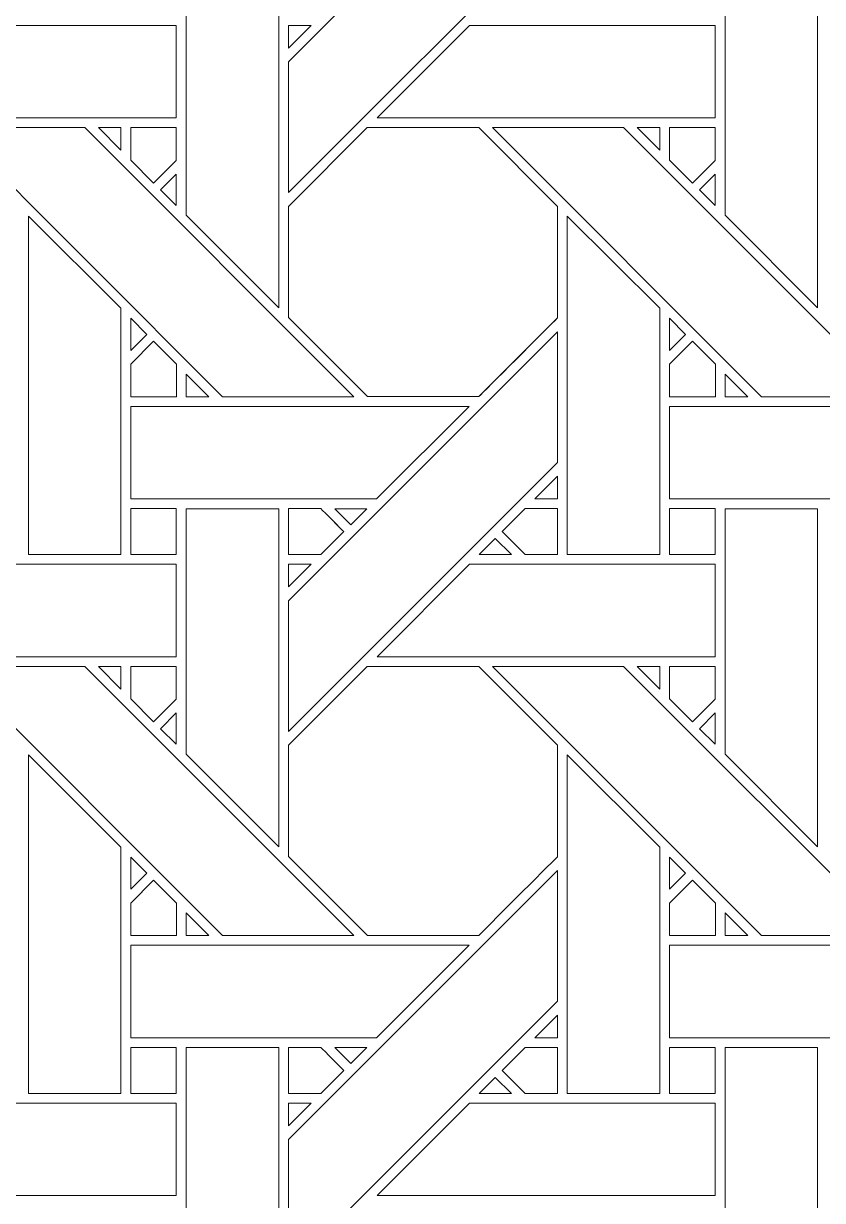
# Model space of a CAD drawing. Header units: inches. Extents: x 2.4 to 22.4, y -0.9 to 19.1.
# Drawn here: x 13.103 to 14.509, y 12.661 to 14.733 of the extents above; entities that cross this region are included whole.
import ezdxf

# ---------------------------------------------------------------- set-up
doc = ezdxf.new("R2010")
doc.units = ezdxf.units.IN
doc.header["$MEASUREMENT"] = 0
doc.layers.add('Design', color=7, linetype='Continuous', lineweight=0)

msp = doc.modelspace()

# ---------------------------------------------------------------- linework, layer by layer
at = {"layer": 'Design'}
for points, knots in [([(12.3829, 19.0948), (6.86, 19.0948), (2.3829, 14.6176), (2.3829, 9.0948), (2.3829, 3.5719), (6.86, -0.9052), (12.3829, -0.9052), (17.9057, -0.9052), (22.3829, 3.5719), (22.3829, 9.0948), (22.3829, 14.6176), (17.9057, 19.0948), (12.3829, 19.0948)], [0, 0, 0, 0, 1, 1, 1, 2, 2, 2, 3, 3, 3, 4, 4, 4, 4]), ([(12.3829, 17.972), (7.4801, 17.972), (3.5056, 13.9975), (3.5056, 9.0948), (3.5056, 4.192), (7.4801, 0.2175), (12.3829, 0.2175), (17.2856, 0.2175), (21.2601, 4.192), (21.2601, 9.0948), (21.2601, 13.9975), (17.2856, 17.972), (12.3829, 17.972)], [0, 0, 0, 0, 1, 1, 1, 2, 2, 2, 3, 3, 3, 4, 4, 4, 4]), ([(14.0428, 14.909), (14.0428, 14.909), (13.5691, 14.4354), (13.5691, 14.4354), (13.5691, 14.4354), (13.5691, 14.6654), (13.5691, 14.6654), (13.5691, 14.6654), (14.0428, 15.139), (14.0428, 15.139), (14.0428, 15.139), (14.0428, 14.909), (14.0428, 14.909)], [0, 0, 0, 0, 1, 1, 1, 2, 2, 2, 3, 3, 3, 4, 4, 4, 4]), ([(13.552, 14.2324), (13.552, 14.2324), (13.3891, 14.3954), (13.3891, 14.3954), (13.3891, 14.3954), (13.3891, 14.8276), (13.3891, 14.8276), (13.3891, 14.8276), (13.552, 14.8276), (13.552, 14.8276), (13.552, 14.8276), (13.552, 14.2324), (13.552, 14.2324)], [0, 0, 0, 0, 1, 1, 1, 2, 2, 2, 3, 3, 3, 4, 4, 4, 4]), ([(14.5007, 14.2324), (14.5007, 14.2324), (14.3378, 14.3954), (14.3378, 14.3954), (14.3378, 14.3954), (14.3378, 14.8276), (14.3378, 14.8276), (14.3378, 14.8276), (14.5007, 14.8276), (14.5007, 14.8276), (14.5007, 14.8276), (14.5007, 14.2324), (14.5007, 14.2324)], [0, 0, 0, 0, 1, 1, 1, 2, 2, 2, 3, 3, 3, 4, 4, 4, 4]), ([(13.3715, 14.7296), (13.3715, 14.7296), (13.3715, 14.5668), (13.3715, 14.5668), (13.3715, 14.5668), (12.7762, 14.5668), (12.7762, 14.5668), (12.7762, 14.5668), (12.9391, 14.7296), (12.9391, 14.7296), (12.9391, 14.7296), (13.3715, 14.7296), (13.3715, 14.7296)], [0, 0, 0, 0, 1, 1, 1, 2, 2, 2, 3, 3, 3, 4, 4, 4, 4]), ([(13.609, 14.7296), (13.609, 14.7296), (13.5691, 14.6898), (13.5691, 14.6898), (13.5691, 14.6898), (13.5691, 14.7296), (13.5691, 14.7296), (13.5691, 14.7296), (13.609, 14.7296), (13.609, 14.7296)], [0, 0, 0, 0, 1, 1, 1, 2, 2, 2, 3, 3, 3, 3]), ([(14.3203, 14.7296), (14.3203, 14.7296), (14.3203, 14.5668), (14.3203, 14.5668), (14.3203, 14.5668), (13.725, 14.5668), (13.725, 14.5668), (13.725, 14.5668), (13.8878, 14.7296), (13.8878, 14.7296), (13.8878, 14.7296), (14.3203, 14.7296), (14.3203, 14.7296)], [0, 0, 0, 0, 1, 1, 1, 2, 2, 2, 3, 3, 3, 4, 4, 4, 4]), ([(13.6841, 14.076), (13.6841, 14.076), (13.4531, 14.076), (13.4531, 14.076), (13.4531, 14.076), (12.9795, 14.5497), (12.9795, 14.5497), (12.9795, 14.5497), (13.2105, 14.5497), (13.2105, 14.5497), (13.2105, 14.5497), (13.6841, 14.076), (13.6841, 14.076)], [0, 0, 0, 0, 1, 1, 1, 2, 2, 2, 3, 3, 3, 4, 4, 4, 4]), ([(13.2346, 14.5497), (13.2346, 14.5497), (13.2741, 14.5497), (13.2741, 14.5497), (13.2741, 14.5497), (13.2741, 14.5099), (13.2741, 14.5099), (13.2741, 14.5099), (13.2346, 14.5497), (13.2346, 14.5497)], [0, 0, 0, 0, 1, 1, 1, 2, 2, 2, 3, 3, 3, 3]), ([(13.2913, 14.4925), (13.2913, 14.4925), (13.2913, 14.5497), (13.2913, 14.5497), (13.2913, 14.5497), (13.3715, 14.5497), (13.3715, 14.5497), (13.3715, 14.5497), (13.3715, 14.4921), (13.3715, 14.4921), (13.3715, 14.4921), (13.3316, 14.4522), (13.3316, 14.4522), (13.3316, 14.4522), (13.2913, 14.4925), (13.2913, 14.4925)], [0, 0, 0, 0, 1, 1, 1, 2, 2, 2, 3, 3, 3, 4, 4, 4, 5, 5, 5, 5]), ([(13.3715, 14.4921), (13.3715, 14.4921), (13.3316, 14.4522), (13.3316, 14.4522), (13.3316, 14.4522), (13.2913, 14.4925), (13.2913, 14.4925), (13.2913, 14.4925), (13.2913, 14.5497), (13.2913, 14.5497), (13.2913, 14.5497), (13.3715, 14.5497), (13.3715, 14.5497), (13.3715, 14.5497), (13.3715, 14.4921), (13.3715, 14.4921)], [0, 0, 0, 0, 1, 1, 1, 2, 2, 2, 3, 3, 3, 4, 4, 4, 5, 5, 5, 5]), ([(13.7078, 14.5497), (13.7078, 14.5497), (13.904, 14.5497), (13.904, 14.5497), (13.904, 14.5497), (14.0428, 14.411), (14.0428, 14.411), (14.0428, 14.411), (14.0428, 14.2148), (14.0428, 14.2148), (14.025, 14.1969), (13.9131, 14.0851), (13.9041, 14.0761), (13.9041, 14.0761), (13.7084, 14.0761), (13.7084, 14.0761), (13.7084, 14.0761), (13.5691, 14.2153), (13.5691, 14.2153), (13.5691, 14.2153), (13.5691, 14.411), (13.5691, 14.411), (13.5691, 14.411), (13.7078, 14.5497), (13.7078, 14.5497)], [0, 0, 0, 0, 1, 1, 1, 2, 2, 2, 3, 3, 3, 4, 4, 4, 5, 5, 5, 6, 6, 6, 7, 7, 7, 8, 8, 8, 8]), ([(14.0428, 14.2148), (14.0244, 14.1963), (13.9126, 14.0847), (13.9041, 14.0761), (13.9041, 14.0761), (13.7084, 14.0761), (13.7084, 14.0761), (13.7084, 14.0761), (13.5691, 14.2153), (13.5691, 14.2153), (13.5691, 14.2153), (13.5691, 14.411), (13.5691, 14.411), (13.5691, 14.411), (13.7078, 14.5497), (13.7078, 14.5497), (13.7078, 14.5497), (13.904, 14.5497), (13.904, 14.5497), (13.904, 14.5497), (14.0428, 14.411), (14.0428, 14.411), (14.0428, 14.411), (14.0428, 14.2148), (14.0428, 14.2148)], [0, 0, 0, 0, 1, 1, 1, 2, 2, 2, 3, 3, 3, 4, 4, 4, 5, 5, 5, 6, 6, 6, 7, 7, 7, 8, 8, 8, 8]), ([(14.6329, 14.076), (14.6329, 14.076), (14.4018, 14.076), (14.4018, 14.076), (14.4018, 14.076), (13.9283, 14.5497), (13.9283, 14.5497), (13.9283, 14.5497), (14.1592, 14.5497), (14.1592, 14.5497), (14.1592, 14.5497), (14.6329, 14.076), (14.6329, 14.076)], [0, 0, 0, 0, 1, 1, 1, 2, 2, 2, 3, 3, 3, 4, 4, 4, 4]), ([(14.1833, 14.5497), (14.1833, 14.5497), (14.2228, 14.5497), (14.2228, 14.5497), (14.2228, 14.5497), (14.2228, 14.5099), (14.2228, 14.5099), (14.2228, 14.5099), (14.1833, 14.5497), (14.1833, 14.5497)], [0, 0, 0, 0, 1, 1, 1, 2, 2, 2, 3, 3, 3, 3]), ([(14.3203, 14.5497), (14.3203, 14.5497), (14.3203, 14.4921), (14.3203, 14.4921), (14.3203, 14.4921), (14.2803, 14.4522), (14.2803, 14.4522), (14.2803, 14.4522), (14.24, 14.4925), (14.24, 14.4925), (14.24, 14.4925), (14.24, 14.5497), (14.24, 14.5497), (14.24, 14.5497), (14.3203, 14.5497), (14.3203, 14.5497)], [0, 0, 0, 0, 1, 1, 1, 2, 2, 2, 3, 3, 3, 4, 4, 4, 5, 5, 5, 5]), ([(14.2803, 14.4522), (14.2803, 14.4522), (14.24, 14.4925), (14.24, 14.4925), (14.24, 14.4925), (14.24, 14.5497), (14.24, 14.5497), (14.24, 14.5497), (14.3203, 14.5497), (14.3203, 14.5497), (14.3203, 14.5497), (14.3203, 14.4921), (14.3203, 14.4921), (14.3203, 14.4921), (14.2803, 14.4522), (14.2803, 14.4522)], [0, 0, 0, 0, 1, 1, 1, 2, 2, 2, 3, 3, 3, 4, 4, 4, 5, 5, 5, 5]), ([(13.3715, 14.4679), (13.3715, 14.4679), (13.3715, 14.4127), (13.3715, 14.4127), (13.3715, 14.4127), (13.3438, 14.4401), (13.3438, 14.4401), (13.3438, 14.4401), (13.3715, 14.4679), (13.3715, 14.4679)], [0, 0, 0, 0, 1, 1, 1, 2, 2, 2, 3, 3, 3, 3]), ([(14.3203, 14.4679), (14.3203, 14.4679), (14.3203, 14.4127), (14.3203, 14.4127), (14.3203, 14.4127), (14.2925, 14.4401), (14.2925, 14.4401), (14.2925, 14.4401), (14.3203, 14.4679), (14.3203, 14.4679)], [0, 0, 0, 0, 1, 1, 1, 2, 2, 2, 3, 3, 3, 3]), ([(13.1112, 13.798), (13.1112, 13.798), (13.1112, 14.3939), (13.1112, 14.3939), (13.1112, 14.3939), (13.274, 14.2317), (13.274, 14.2317), (13.274, 14.2317), (13.274, 13.798), (13.274, 13.798), (13.274, 13.798), (13.1112, 13.798), (13.1112, 13.798)], [0, 0, 0, 0, 1, 1, 1, 2, 2, 2, 3, 3, 3, 4, 4, 4, 4]), ([(14.0599, 13.798), (14.0599, 13.798), (14.0599, 14.3939), (14.0599, 14.3939), (14.0599, 14.3939), (14.2227, 14.2317), (14.2227, 14.2317), (14.2227, 14.2317), (14.2227, 13.798), (14.2227, 13.798), (14.2227, 13.798), (14.0599, 13.798), (14.0599, 13.798)], [0, 0, 0, 0, 1, 1, 1, 2, 2, 2, 3, 3, 3, 4, 4, 4, 4]), ([(13.2913, 14.1575), (13.2913, 14.1575), (13.2913, 14.2142), (13.2913, 14.2142), (13.2913, 14.2142), (13.3195, 14.1857), (13.3195, 14.1857), (13.3195, 14.1857), (13.2913, 14.1575), (13.2913, 14.1575)], [0, 0, 0, 0, 1, 1, 1, 2, 2, 2, 3, 3, 3, 3]), ([(14.24, 14.1575), (14.24, 14.1575), (14.24, 14.2142), (14.24, 14.2142), (14.24, 14.2142), (14.2682, 14.1857), (14.2682, 14.1857), (14.2682, 14.1857), (14.24, 14.1575), (14.24, 14.1575)], [0, 0, 0, 0, 1, 1, 1, 2, 2, 2, 3, 3, 3, 3]), ([(14.0428, 13.9603), (14.0428, 13.9603), (13.5691, 13.4866), (13.5691, 13.4866), (13.5691, 13.4866), (13.5691, 13.7167), (13.5691, 13.7167), (13.5691, 13.7167), (14.0428, 14.1903), (14.0428, 14.1903), (14.0428, 14.1903), (14.0428, 13.9603), (14.0428, 13.9603)], [0, 0, 0, 0, 1, 1, 1, 2, 2, 2, 3, 3, 3, 4, 4, 4, 4]), ([(13.2913, 14.0759), (13.2913, 14.0759), (13.2913, 14.1332), (13.2913, 14.1332), (13.2913, 14.1332), (13.3316, 14.1735), (13.3316, 14.1735), (13.3316, 14.1735), (13.3719, 14.1332), (13.3719, 14.1332), (13.3719, 14.1332), (13.3719, 14.0759), (13.3719, 14.0759), (13.3719, 14.0759), (13.2913, 14.0759), (13.2913, 14.0759)], [0, 0, 0, 0, 1, 1, 1, 2, 2, 2, 3, 3, 3, 4, 4, 4, 5, 5, 5, 5]), ([(13.3316, 14.1735), (13.3316, 14.1735), (13.3719, 14.1332), (13.3719, 14.1332), (13.3719, 14.1332), (13.3719, 14.0759), (13.3719, 14.0759), (13.3719, 14.0759), (13.2913, 14.0759), (13.2913, 14.0759), (13.2913, 14.0759), (13.2913, 14.1332), (13.2913, 14.1332), (13.2913, 14.1332), (13.3316, 14.1735), (13.3316, 14.1735)], [0, 0, 0, 0, 1, 1, 1, 2, 2, 2, 3, 3, 3, 4, 4, 4, 5, 5, 5, 5]), ([(14.24, 14.0759), (14.24, 14.0759), (14.24, 14.1332), (14.24, 14.1332), (14.24, 14.1332), (14.2803, 14.1735), (14.2803, 14.1735), (14.2803, 14.1735), (14.3207, 14.1332), (14.3207, 14.1332), (14.3207, 14.1332), (14.3207, 14.0759), (14.3207, 14.0759), (14.3207, 14.0759), (14.24, 14.0759), (14.24, 14.0759)], [0, 0, 0, 0, 1, 1, 1, 2, 2, 2, 3, 3, 3, 4, 4, 4, 5, 5, 5, 5]), ([(14.2803, 14.1735), (14.2803, 14.1735), (14.3207, 14.1332), (14.3207, 14.1332), (14.3207, 14.1332), (14.3207, 14.0759), (14.3207, 14.0759), (14.3207, 14.0759), (14.24, 14.0759), (14.24, 14.0759), (14.24, 14.0759), (14.24, 14.1332), (14.24, 14.1332), (14.24, 14.1332), (14.2803, 14.1735), (14.2803, 14.1735)], [0, 0, 0, 0, 1, 1, 1, 2, 2, 2, 3, 3, 3, 4, 4, 4, 5, 5, 5, 5]), ([(13.3892, 14.076), (13.3892, 14.076), (13.3892, 14.1158), (13.3892, 14.1158), (13.3892, 14.1158), (13.4289, 14.076), (13.4289, 14.076), (13.4289, 14.076), (13.3892, 14.076), (13.3892, 14.076)], [0, 0, 0, 0, 1, 1, 1, 2, 2, 2, 3, 3, 3, 3]), ([(14.3379, 14.076), (14.3379, 14.076), (14.3379, 14.1158), (14.3379, 14.1158), (14.3379, 14.1158), (14.3776, 14.076), (14.3776, 14.076), (14.3776, 14.076), (14.3379, 14.076), (14.3379, 14.076)], [0, 0, 0, 0, 1, 1, 1, 2, 2, 2, 3, 3, 3, 3]), ([(13.887, 14.0588), (13.887, 14.0588), (13.7242, 13.8961), (13.7242, 13.8961), (13.7242, 13.8961), (13.2913, 13.8961), (13.2913, 13.8961), (13.2913, 13.8961), (13.2913, 14.0588), (13.2913, 14.0588), (13.2913, 14.0588), (13.887, 14.0588), (13.887, 14.0588)], [0, 0, 0, 0, 1, 1, 1, 2, 2, 2, 3, 3, 3, 4, 4, 4, 4]), ([(14.8357, 14.0588), (14.8357, 14.0588), (14.673, 13.8961), (14.673, 13.8961), (14.673, 13.8961), (14.24, 13.8961), (14.24, 13.8961), (14.24, 13.8961), (14.24, 14.0588), (14.24, 14.0588), (14.24, 14.0588), (14.8357, 14.0588), (14.8357, 14.0588)], [0, 0, 0, 0, 1, 1, 1, 2, 2, 2, 3, 3, 3, 4, 4, 4, 4]), ([(14.003, 13.8961), (14.003, 13.8961), (14.0428, 13.9359), (14.0428, 13.9359), (14.0428, 13.9359), (14.0428, 13.8961), (14.0428, 13.8961), (14.0428, 13.8961), (14.003, 13.8961), (14.003, 13.8961)], [0, 0, 0, 0, 1, 1, 1, 2, 2, 2, 3, 3, 3, 3]), ([(13.2913, 13.7981), (13.2913, 13.7981), (13.2913, 13.8789), (13.2913, 13.8789), (13.2913, 13.8789), (13.3715, 13.8789), (13.3715, 13.8789), (13.3715, 13.8789), (13.3715, 13.7981), (13.3715, 13.7981), (13.3715, 13.7981), (13.2913, 13.7981), (13.2913, 13.7981)], [0, 0, 0, 0, 1, 1, 1, 2, 2, 2, 3, 3, 3, 4, 4, 4, 4]), ([(13.3715, 13.8789), (13.3715, 13.8789), (13.3715, 13.7981), (13.3715, 13.7981), (13.3715, 13.7981), (13.2913, 13.7981), (13.2913, 13.7981), (13.2913, 13.7981), (13.2913, 13.8789), (13.2913, 13.8789), (13.2913, 13.8789), (13.3715, 13.8789), (13.3715, 13.8789)], [0, 0, 0, 0, 1, 1, 1, 2, 2, 2, 3, 3, 3, 4, 4, 4, 4]), ([(13.552, 13.2837), (13.552, 13.2837), (13.3891, 13.4466), (13.3891, 13.4466), (13.3891, 13.4466), (13.3891, 13.8788), (13.3891, 13.8788), (13.3891, 13.8788), (13.552, 13.8788), (13.552, 13.8788), (13.552, 13.8788), (13.552, 13.2837), (13.552, 13.2837)], [0, 0, 0, 0, 1, 1, 1, 2, 2, 2, 3, 3, 3, 4, 4, 4, 4]), ([(13.6262, 13.8789), (13.6313, 13.8738), (13.6621, 13.8429), (13.6665, 13.8385), (13.6665, 13.8385), (13.6261, 13.7981), (13.6261, 13.7981), (13.6261, 13.7981), (13.5691, 13.7981), (13.5691, 13.7981), (13.5691, 13.7981), (13.5691, 13.8789), (13.5691, 13.8789), (13.5691, 13.8789), (13.6262, 13.8789), (13.6262, 13.8789)], [0, 0, 0, 0, 1, 1, 1, 2, 2, 2, 3, 3, 3, 4, 4, 4, 5, 5, 5, 5]), ([(13.5691, 13.7981), (13.5691, 13.7981), (13.5691, 13.8789), (13.5691, 13.8789), (13.5691, 13.8789), (13.6262, 13.8789), (13.6262, 13.8789), (13.6313, 13.8737), (13.6621, 13.8429), (13.6665, 13.8385), (13.6665, 13.8385), (13.6261, 13.7981), (13.6261, 13.7981), (13.6261, 13.7981), (13.5691, 13.7981), (13.5691, 13.7981)], [0, 0, 0, 0, 1, 1, 1, 2, 2, 2, 3, 3, 3, 4, 4, 4, 5, 5, 5, 5]), ([(13.6505, 13.8788), (13.6505, 13.8788), (13.707, 13.8788), (13.707, 13.8788), (13.707, 13.8788), (13.6787, 13.8506), (13.6787, 13.8506), (13.6787, 13.8506), (13.6505, 13.8788), (13.6505, 13.8788)], [0, 0, 0, 0, 1, 1, 1, 2, 2, 2, 3, 3, 3, 3]), ([(14.0428, 13.8789), (14.0428, 13.8789), (14.0428, 13.7981), (14.0428, 13.7981), (14.0428, 13.7981), (13.9857, 13.7981), (13.9857, 13.7981), (13.9857, 13.7981), (13.9453, 13.8385), (13.9453, 13.8385), (13.9453, 13.8385), (13.9858, 13.8789), (13.9858, 13.8789), (13.9858, 13.8789), (14.0428, 13.8789), (14.0428, 13.8789)], [0, 0, 0, 0, 1, 1, 1, 2, 2, 2, 3, 3, 3, 4, 4, 4, 5, 5, 5, 5]), ([(14.0428, 13.7981), (14.0428, 13.7981), (13.9857, 13.7981), (13.9857, 13.7981), (13.9857, 13.7981), (13.9453, 13.8385), (13.9453, 13.8385), (13.9453, 13.8385), (13.9858, 13.8789), (13.9858, 13.8789), (13.9858, 13.8789), (14.0428, 13.8789), (14.0428, 13.8789), (14.0428, 13.8789), (14.0428, 13.7981), (14.0428, 13.7981)], [0, 0, 0, 0, 1, 1, 1, 2, 2, 2, 3, 3, 3, 4, 4, 4, 5, 5, 5, 5]), ([(14.24, 13.8789), (14.24, 13.8789), (14.3203, 13.8789), (14.3203, 13.8789), (14.3203, 13.8789), (14.3203, 13.7981), (14.3203, 13.7981), (14.3203, 13.7981), (14.24, 13.7981), (14.24, 13.7981), (14.24, 13.7981), (14.24, 13.8789), (14.24, 13.8789)], [0, 0, 0, 0, 1, 1, 1, 2, 2, 2, 3, 3, 3, 4, 4, 4, 4]), ([(14.24, 13.7981), (14.24, 13.7981), (14.24, 13.8789), (14.24, 13.8789), (14.24, 13.8789), (14.3203, 13.8789), (14.3203, 13.8789), (14.3203, 13.8789), (14.3203, 13.7981), (14.3203, 13.7981), (14.3203, 13.7981), (14.24, 13.7981), (14.24, 13.7981)], [0, 0, 0, 0, 1, 1, 1, 2, 2, 2, 3, 3, 3, 4, 4, 4, 4]), ([(14.3378, 13.4466), (14.3378, 13.4466), (14.3378, 13.8788), (14.3378, 13.8788), (14.3378, 13.8788), (14.5007, 13.8788), (14.5007, 13.8788), (14.5007, 13.8788), (14.5007, 13.2837), (14.5007, 13.2837), (14.5007, 13.2837), (14.3378, 13.4466), (14.3378, 13.4466)], [0, 0, 0, 0, 1, 1, 1, 2, 2, 2, 3, 3, 3, 4, 4, 4, 4]), ([(13.905, 13.798), (13.905, 13.798), (13.9332, 13.8263), (13.9332, 13.8263), (13.9332, 13.8263), (13.9615, 13.798), (13.9615, 13.798), (13.9615, 13.798), (13.905, 13.798), (13.905, 13.798)], [0, 0, 0, 0, 1, 1, 1, 2, 2, 2, 3, 3, 3, 3]), ([(13.3715, 13.7809), (13.3715, 13.7809), (13.3715, 13.6181), (13.3715, 13.6181), (13.3715, 13.6181), (12.7762, 13.6181), (12.7762, 13.6181), (12.7762, 13.6181), (12.9391, 13.7809), (12.9391, 13.7809), (12.9391, 13.7809), (13.3715, 13.7809), (13.3715, 13.7809)], [0, 0, 0, 0, 1, 1, 1, 2, 2, 2, 3, 3, 3, 4, 4, 4, 4]), ([(13.609, 13.7809), (13.609, 13.7809), (13.5691, 13.7411), (13.5691, 13.7411), (13.5691, 13.7411), (13.5691, 13.7809), (13.5691, 13.7809), (13.5691, 13.7809), (13.609, 13.7809), (13.609, 13.7809)], [0, 0, 0, 0, 1, 1, 1, 2, 2, 2, 3, 3, 3, 3]), ([(14.3203, 13.7809), (14.3203, 13.7809), (14.3203, 13.6181), (14.3203, 13.6181), (14.3203, 13.6181), (13.725, 13.6181), (13.725, 13.6181), (13.725, 13.6181), (13.8878, 13.7809), (13.8878, 13.7809), (13.8878, 13.7809), (14.3203, 13.7809), (14.3203, 13.7809)], [0, 0, 0, 0, 1, 1, 1, 2, 2, 2, 3, 3, 3, 4, 4, 4, 4]), ([(13.6841, 13.1273), (13.6841, 13.1273), (13.4531, 13.1273), (13.4531, 13.1273), (13.4531, 13.1273), (12.9795, 13.601), (12.9795, 13.601), (12.9795, 13.601), (13.2105, 13.601), (13.2105, 13.601), (13.2105, 13.601), (13.6841, 13.1273), (13.6841, 13.1273)], [0, 0, 0, 0, 1, 1, 1, 2, 2, 2, 3, 3, 3, 4, 4, 4, 4]), ([(13.2346, 13.601), (13.2346, 13.601), (13.2741, 13.601), (13.2741, 13.601), (13.2741, 13.601), (13.2741, 13.5611), (13.2741, 13.5611), (13.2741, 13.5611), (13.2346, 13.601), (13.2346, 13.601)], [0, 0, 0, 0, 1, 1, 1, 2, 2, 2, 3, 3, 3, 3]), ([(13.2913, 13.5438), (13.2913, 13.5438), (13.2913, 13.601), (13.2913, 13.601), (13.2913, 13.601), (13.3715, 13.601), (13.3715, 13.601), (13.3715, 13.601), (13.3715, 13.5434), (13.3715, 13.5434), (13.3715, 13.5434), (13.3316, 13.5035), (13.3316, 13.5035), (13.3316, 13.5035), (13.2913, 13.5438), (13.2913, 13.5438)], [0, 0, 0, 0, 1, 1, 1, 2, 2, 2, 3, 3, 3, 4, 4, 4, 5, 5, 5, 5]), ([(13.3715, 13.5434), (13.3715, 13.5434), (13.3316, 13.5035), (13.3316, 13.5035), (13.3316, 13.5035), (13.2913, 13.5438), (13.2913, 13.5438), (13.2913, 13.5438), (13.2913, 13.601), (13.2913, 13.601), (13.2913, 13.601), (13.3715, 13.601), (13.3715, 13.601), (13.3715, 13.601), (13.3715, 13.5434), (13.3715, 13.5434)], [0, 0, 0, 0, 1, 1, 1, 2, 2, 2, 3, 3, 3, 4, 4, 4, 5, 5, 5, 5]), ([(13.7078, 13.601), (13.7078, 13.601), (13.904, 13.601), (13.904, 13.601), (13.904, 13.601), (14.0428, 13.4623), (14.0428, 13.4623), (14.0428, 13.4623), (14.0428, 13.2661), (14.0428, 13.2661), (14.025, 13.2481), (13.9131, 13.1364), (13.9041, 13.1274), (13.9041, 13.1274), (13.7084, 13.1274), (13.7084, 13.1274), (13.7084, 13.1274), (13.5691, 13.2666), (13.5691, 13.2666), (13.5691, 13.2666), (13.5691, 13.4623), (13.5691, 13.4623), (13.5691, 13.4623), (13.7078, 13.601), (13.7078, 13.601)], [0, 0, 0, 0, 1, 1, 1, 2, 2, 2, 3, 3, 3, 4, 4, 4, 5, 5, 5, 6, 6, 6, 7, 7, 7, 8, 8, 8, 8]), ([(14.0428, 13.4623), (14.0428, 13.4623), (14.0428, 13.2661), (14.0428, 13.2661), (14.025, 13.2481), (13.9131, 13.1364), (13.9041, 13.1274), (13.9041, 13.1274), (13.7084, 13.1274), (13.7084, 13.1274), (13.7084, 13.1274), (13.5691, 13.2666), (13.5691, 13.2666), (13.5691, 13.2666), (13.5691, 13.4623), (13.5691, 13.4623), (13.5691, 13.4623), (13.7078, 13.601), (13.7078, 13.601), (13.7078, 13.601), (13.904, 13.601), (13.904, 13.601), (13.904, 13.601), (14.0428, 13.4623), (14.0428, 13.4623)], [0, 0, 0, 0, 1, 1, 1, 2, 2, 2, 3, 3, 3, 4, 4, 4, 5, 5, 5, 6, 6, 6, 7, 7, 7, 8, 8, 8, 8]), ([(14.6329, 13.1273), (14.6329, 13.1273), (14.4018, 13.1273), (14.4018, 13.1273), (14.4018, 13.1273), (13.9283, 13.601), (13.9283, 13.601), (13.9283, 13.601), (14.1592, 13.601), (14.1592, 13.601), (14.1592, 13.601), (14.6329, 13.1273), (14.6329, 13.1273)], [0, 0, 0, 0, 1, 1, 1, 2, 2, 2, 3, 3, 3, 4, 4, 4, 4]), ([(14.1833, 13.601), (14.1833, 13.601), (14.2228, 13.601), (14.2228, 13.601), (14.2228, 13.601), (14.2228, 13.5611), (14.2228, 13.5611), (14.2228, 13.5611), (14.1833, 13.601), (14.1833, 13.601)], [0, 0, 0, 0, 1, 1, 1, 2, 2, 2, 3, 3, 3, 3]), ([(14.3203, 13.601), (14.3203, 13.601), (14.3203, 13.5434), (14.3203, 13.5434), (14.3203, 13.5434), (14.2803, 13.5035), (14.2803, 13.5035), (14.2803, 13.5035), (14.24, 13.5438), (14.24, 13.5438), (14.24, 13.5438), (14.24, 13.601), (14.24, 13.601), (14.24, 13.601), (14.3203, 13.601), (14.3203, 13.601)], [0, 0, 0, 0, 1, 1, 1, 2, 2, 2, 3, 3, 3, 4, 4, 4, 5, 5, 5, 5]), ([(14.2803, 13.5035), (14.2803, 13.5035), (14.24, 13.5438), (14.24, 13.5438), (14.24, 13.5438), (14.24, 13.601), (14.24, 13.601), (14.24, 13.601), (14.3203, 13.601), (14.3203, 13.601), (14.3203, 13.601), (14.3203, 13.5434), (14.3203, 13.5434), (14.3203, 13.5434), (14.2803, 13.5035), (14.2803, 13.5035)], [0, 0, 0, 0, 1, 1, 1, 2, 2, 2, 3, 3, 3, 4, 4, 4, 5, 5, 5, 5]), ([(13.3715, 13.5191), (13.3715, 13.5191), (13.3715, 13.464), (13.3715, 13.464), (13.3715, 13.464), (13.3438, 13.4913), (13.3438, 13.4913), (13.3438, 13.4913), (13.3715, 13.5191), (13.3715, 13.5191)], [0, 0, 0, 0, 1, 1, 1, 2, 2, 2, 3, 3, 3, 3]), ([(14.3203, 13.5191), (14.3203, 13.5191), (14.3203, 13.464), (14.3203, 13.464), (14.3203, 13.464), (14.2925, 13.4913), (14.2925, 13.4913), (14.2925, 13.4913), (14.3203, 13.5191), (14.3203, 13.5191)], [0, 0, 0, 0, 1, 1, 1, 2, 2, 2, 3, 3, 3, 3]), ([(13.1112, 12.8493), (13.1112, 12.8493), (13.1112, 13.4452), (13.1112, 13.4452), (13.1112, 13.4452), (13.274, 13.283), (13.274, 13.283), (13.274, 13.283), (13.274, 12.8493), (13.274, 12.8493), (13.274, 12.8493), (13.1112, 12.8493), (13.1112, 12.8493)], [0, 0, 0, 0, 1, 1, 1, 2, 2, 2, 3, 3, 3, 4, 4, 4, 4]), ([(14.0599, 12.8493), (14.0599, 12.8493), (14.0599, 13.4452), (14.0599, 13.4452), (14.0599, 13.4452), (14.2227, 13.283), (14.2227, 13.283), (14.2227, 13.283), (14.2227, 12.8493), (14.2227, 12.8493), (14.2227, 12.8493), (14.0599, 12.8493), (14.0599, 12.8493)], [0, 0, 0, 0, 1, 1, 1, 2, 2, 2, 3, 3, 3, 4, 4, 4, 4]), ([(13.2913, 13.2088), (13.2913, 13.2088), (13.2913, 13.2655), (13.2913, 13.2655), (13.2913, 13.2655), (13.3195, 13.2369), (13.3195, 13.2369), (13.3195, 13.2369), (13.2913, 13.2088), (13.2913, 13.2088)], [0, 0, 0, 0, 1, 1, 1, 2, 2, 2, 3, 3, 3, 3]), ([(14.24, 13.2088), (14.24, 13.2088), (14.24, 13.2655), (14.24, 13.2655), (14.24, 13.2655), (14.2682, 13.2369), (14.2682, 13.2369), (14.2682, 13.2369), (14.24, 13.2088), (14.24, 13.2088)], [0, 0, 0, 0, 1, 1, 1, 2, 2, 2, 3, 3, 3, 3]), ([(14.0428, 13.0116), (14.0428, 13.0116), (13.5691, 12.5379), (13.5691, 12.5379), (13.5691, 12.5379), (13.5691, 12.768), (13.5691, 12.768), (13.5691, 12.768), (14.0428, 13.2416), (14.0428, 13.2416), (14.0428, 13.2416), (14.0428, 13.0116), (14.0428, 13.0116)], [0, 0, 0, 0, 1, 1, 1, 2, 2, 2, 3, 3, 3, 4, 4, 4, 4]), ([(13.2913, 13.1271), (13.2913, 13.1271), (13.2913, 13.1844), (13.2913, 13.1844), (13.2913, 13.1844), (13.3316, 13.2247), (13.3316, 13.2247), (13.3316, 13.2247), (13.3719, 13.1844), (13.3719, 13.1844), (13.3719, 13.1844), (13.3719, 13.1271), (13.3719, 13.1271), (13.3719, 13.1271), (13.2913, 13.1271), (13.2913, 13.1271)], [0, 0, 0, 0, 1, 1, 1, 2, 2, 2, 3, 3, 3, 4, 4, 4, 5, 5, 5, 5]), ([(13.3316, 13.2247), (13.3316, 13.2247), (13.3719, 13.1844), (13.3719, 13.1844), (13.3719, 13.1844), (13.3719, 13.1271), (13.3719, 13.1271), (13.3719, 13.1271), (13.2913, 13.1271), (13.2913, 13.1271), (13.2913, 13.1271), (13.2913, 13.1844), (13.2913, 13.1844), (13.2913, 13.1844), (13.3316, 13.2247), (13.3316, 13.2247)], [0, 0, 0, 0, 1, 1, 1, 2, 2, 2, 3, 3, 3, 4, 4, 4, 5, 5, 5, 5]), ([(14.24, 13.1271), (14.24, 13.1271), (14.24, 13.1844), (14.24, 13.1844), (14.24, 13.1844), (14.2803, 13.2247), (14.2803, 13.2247), (14.2803, 13.2247), (14.3207, 13.1844), (14.3207, 13.1844), (14.3207, 13.1844), (14.3207, 13.1271), (14.3207, 13.1271), (14.3207, 13.1271), (14.24, 13.1271), (14.24, 13.1271)], [0, 0, 0, 0, 1, 1, 1, 2, 2, 2, 3, 3, 3, 4, 4, 4, 5, 5, 5, 5]), ([(14.2803, 13.2247), (14.2803, 13.2247), (14.3207, 13.1844), (14.3207, 13.1844), (14.3207, 13.1844), (14.3207, 13.1271), (14.3207, 13.1271), (14.3207, 13.1271), (14.24, 13.1271), (14.24, 13.1271), (14.24, 13.1271), (14.24, 13.1844), (14.24, 13.1844), (14.24, 13.1844), (14.2803, 13.2247), (14.2803, 13.2247)], [0, 0, 0, 0, 1, 1, 1, 2, 2, 2, 3, 3, 3, 4, 4, 4, 5, 5, 5, 5]), ([(13.3892, 13.1273), (13.3892, 13.1273), (13.3892, 13.1671), (13.3892, 13.1671), (13.3892, 13.1671), (13.4289, 13.1273), (13.4289, 13.1273), (13.4289, 13.1273), (13.3892, 13.1273), (13.3892, 13.1273)], [0, 0, 0, 0, 1, 1, 1, 2, 2, 2, 3, 3, 3, 3]), ([(14.3379, 13.1273), (14.3379, 13.1273), (14.3379, 13.1671), (14.3379, 13.1671), (14.3379, 13.1671), (14.3776, 13.1273), (14.3776, 13.1273), (14.3776, 13.1273), (14.3379, 13.1273), (14.3379, 13.1273)], [0, 0, 0, 0, 1, 1, 1, 2, 2, 2, 3, 3, 3, 3]), ([(13.887, 13.1101), (13.887, 13.1101), (13.7242, 12.9474), (13.7242, 12.9474), (13.7242, 12.9474), (13.2913, 12.9474), (13.2913, 12.9474), (13.2913, 12.9474), (13.2913, 13.1101), (13.2913, 13.1101), (13.2913, 13.1101), (13.887, 13.1101), (13.887, 13.1101)], [0, 0, 0, 0, 1, 1, 1, 2, 2, 2, 3, 3, 3, 4, 4, 4, 4]), ([(14.8357, 13.1101), (14.8357, 13.1101), (14.673, 12.9474), (14.673, 12.9474), (14.673, 12.9474), (14.24, 12.9474), (14.24, 12.9474), (14.24, 12.9474), (14.24, 13.1101), (14.24, 13.1101), (14.24, 13.1101), (14.8357, 13.1101), (14.8357, 13.1101)], [0, 0, 0, 0, 1, 1, 1, 2, 2, 2, 3, 3, 3, 4, 4, 4, 4]), ([(14.003, 12.9474), (14.003, 12.9474), (14.0428, 12.9872), (14.0428, 12.9872), (14.0428, 12.9872), (14.0428, 12.9474), (14.0428, 12.9474), (14.0428, 12.9474), (14.003, 12.9474), (14.003, 12.9474)], [0, 0, 0, 0, 1, 1, 1, 2, 2, 2, 3, 3, 3, 3]), ([(13.2913, 12.8494), (13.2913, 12.8494), (13.2913, 12.9301), (13.2913, 12.9301), (13.2913, 12.9301), (13.3715, 12.9301), (13.3715, 12.9301), (13.3715, 12.9301), (13.3715, 12.8494), (13.3715, 12.8494), (13.3715, 12.8494), (13.2913, 12.8494), (13.2913, 12.8494)], [0, 0, 0, 0, 1, 1, 1, 2, 2, 2, 3, 3, 3, 4, 4, 4, 4]), ([(13.3715, 12.9301), (13.3715, 12.9301), (13.3715, 12.8494), (13.3715, 12.8494), (13.3715, 12.8494), (13.2913, 12.8494), (13.2913, 12.8494), (13.2913, 12.8494), (13.2913, 12.9301), (13.2913, 12.9301), (13.2913, 12.9301), (13.3715, 12.9301), (13.3715, 12.9301)], [0, 0, 0, 0, 1, 1, 1, 2, 2, 2, 3, 3, 3, 4, 4, 4, 4]), ([(13.3891, 12.4979), (13.3891, 12.4979), (13.3891, 12.9301), (13.3891, 12.9301), (13.3891, 12.9301), (13.552, 12.9301), (13.552, 12.9301), (13.552, 12.9301), (13.552, 12.335), (13.552, 12.335), (13.552, 12.335), (13.3891, 12.4979), (13.3891, 12.4979)], [0, 0, 0, 0, 1, 1, 1, 2, 2, 2, 3, 3, 3, 4, 4, 4, 4]), ([(13.6262, 12.9301), (13.6313, 12.925), (13.6621, 12.8942), (13.6665, 12.8898), (13.6665, 12.8898), (13.6261, 12.8494), (13.6261, 12.8494), (13.6261, 12.8494), (13.5691, 12.8494), (13.5691, 12.8494), (13.5691, 12.8494), (13.5691, 12.9301), (13.5691, 12.9301), (13.5691, 12.9301), (13.6262, 12.9301), (13.6262, 12.9301)], [0, 0, 0, 0, 1, 1, 1, 2, 2, 2, 3, 3, 3, 4, 4, 4, 5, 5, 5, 5]), ([(13.6665, 12.8898), (13.6665, 12.8898), (13.6261, 12.8494), (13.6261, 12.8494), (13.6261, 12.8494), (13.5691, 12.8494), (13.5691, 12.8494), (13.5691, 12.8494), (13.5691, 12.9301), (13.5691, 12.9301), (13.5691, 12.9301), (13.6262, 12.9301), (13.6262, 12.9301), (13.6313, 12.925), (13.6621, 12.8942), (13.6665, 12.8898)], [0, 0, 0, 0, 1, 1, 1, 2, 2, 2, 3, 3, 3, 4, 4, 4, 5, 5, 5, 5]), ([(13.6505, 12.9301), (13.6505, 12.9301), (13.707, 12.9301), (13.707, 12.9301), (13.707, 12.9301), (13.6787, 12.9019), (13.6787, 12.9019), (13.6787, 12.9019), (13.6505, 12.9301), (13.6505, 12.9301)], [0, 0, 0, 0, 1, 1, 1, 2, 2, 2, 3, 3, 3, 3]), ([(14.0428, 12.9302), (14.0428, 12.9302), (14.0428, 12.8494), (14.0428, 12.8494), (14.0428, 12.8494), (13.9857, 12.8494), (13.9857, 12.8494), (13.9857, 12.8494), (13.9453, 12.8897), (13.9453, 12.8897), (13.9453, 12.8897), (13.9858, 12.9302), (13.9858, 12.9302), (13.9858, 12.9302), (14.0428, 12.9302), (14.0428, 12.9302)], [0, 0, 0, 0, 1, 1, 1, 2, 2, 2, 3, 3, 3, 4, 4, 4, 5, 5, 5, 5]), ([(14.0428, 12.8494), (14.0428, 12.8494), (13.9857, 12.8494), (13.9857, 12.8494), (13.9857, 12.8494), (13.9453, 12.8897), (13.9453, 12.8897), (13.9453, 12.8897), (13.9858, 12.9302), (13.9858, 12.9302), (13.9858, 12.9302), (14.0428, 12.9302), (14.0428, 12.9302), (14.0428, 12.9302), (14.0428, 12.8494), (14.0428, 12.8494)], [0, 0, 0, 0, 1, 1, 1, 2, 2, 2, 3, 3, 3, 4, 4, 4, 5, 5, 5, 5]), ([(14.24, 12.9301), (14.24, 12.9301), (14.3203, 12.9301), (14.3203, 12.9301), (14.3203, 12.9301), (14.3203, 12.8494), (14.3203, 12.8494), (14.3203, 12.8494), (14.24, 12.8494), (14.24, 12.8494), (14.24, 12.8494), (14.24, 12.9301), (14.24, 12.9301)], [0, 0, 0, 0, 1, 1, 1, 2, 2, 2, 3, 3, 3, 4, 4, 4, 4]), ([(14.24, 12.8494), (14.24, 12.8494), (14.24, 12.9301), (14.24, 12.9301), (14.24, 12.9301), (14.3203, 12.9301), (14.3203, 12.9301), (14.3203, 12.9301), (14.3203, 12.8494), (14.3203, 12.8494), (14.3203, 12.8494), (14.24, 12.8494), (14.24, 12.8494)], [0, 0, 0, 0, 1, 1, 1, 2, 2, 2, 3, 3, 3, 4, 4, 4, 4]), ([(14.3378, 12.4979), (14.3378, 12.4979), (14.3378, 12.9301), (14.3378, 12.9301), (14.3378, 12.9301), (14.5007, 12.9301), (14.5007, 12.9301), (14.5007, 12.9301), (14.5007, 12.335), (14.5007, 12.335), (14.5007, 12.335), (14.3378, 12.4979), (14.3378, 12.4979)], [0, 0, 0, 0, 1, 1, 1, 2, 2, 2, 3, 3, 3, 4, 4, 4, 4]), ([(13.905, 12.8493), (13.905, 12.8493), (13.9332, 12.8776), (13.9332, 12.8776), (13.9332, 12.8776), (13.9615, 12.8493), (13.9615, 12.8493), (13.9615, 12.8493), (13.905, 12.8493), (13.905, 12.8493)], [0, 0, 0, 0, 1, 1, 1, 2, 2, 2, 3, 3, 3, 3]), ([(13.3715, 12.8322), (13.3715, 12.8322), (13.3715, 12.6694), (13.3715, 12.6694), (13.3715, 12.6694), (12.7762, 12.6694), (12.7762, 12.6694), (12.7762, 12.6694), (12.9391, 12.8322), (12.9391, 12.8322), (12.9391, 12.8322), (13.3715, 12.8322), (13.3715, 12.8322)], [0, 0, 0, 0, 1, 1, 1, 2, 2, 2, 3, 3, 3, 4, 4, 4, 4]), ([(13.609, 12.8322), (13.609, 12.8322), (13.5691, 12.7924), (13.5691, 12.7924), (13.5691, 12.7924), (13.5691, 12.8322), (13.5691, 12.8322), (13.5691, 12.8322), (13.609, 12.8322), (13.609, 12.8322)], [0, 0, 0, 0, 1, 1, 1, 2, 2, 2, 3, 3, 3, 3]), ([(14.3203, 12.8322), (14.3203, 12.8322), (14.3203, 12.6694), (14.3203, 12.6694), (14.3203, 12.6694), (13.725, 12.6694), (13.725, 12.6694), (13.725, 12.6694), (13.8878, 12.8322), (13.8878, 12.8322), (13.8878, 12.8322), (14.3203, 12.8322), (14.3203, 12.8322)], [0, 0, 0, 0, 1, 1, 1, 2, 2, 2, 3, 3, 3, 4, 4, 4, 4])]:
    msp.add_open_spline(points, degree=3, knots=knots, dxfattribs=at)

doc.saveas('drawing.dxf')
